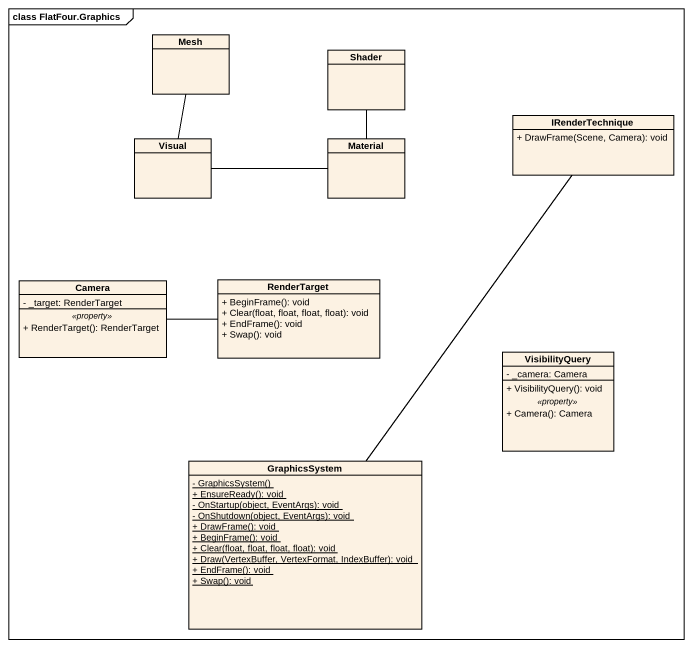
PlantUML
@startuml
mainframe class FlatFour.Graphics
hide circle
hide empty members
skinparam classAttributeIconSize 0
class Mesh
class Shader
class IRenderTechnique {
  + DrawFrame(Scene, Camera): void
}
class Visual
class Material
class Camera {
  - _target: RenderTarget
  .. <<property>> ..
  + RenderTarget(): RenderTarget
}
class RenderTarget {
  + BeginFrame(): void
  + Clear(float, float, float, float): void
  + EndFrame(): void
  + Swap(): void
}
class VisibilityQuery {
  - _camera: Camera
  --
  + VisibilityQuery(): void
  .. <<property>> ..
  + Camera(): Camera
}
class GraphicsSystem {
  {static} - GraphicsSystem()
  {static} + EnsureReady(): void
  {static} - OnStartup(object, EventArgs): void
  {static} - OnShutdown(object, EventArgs): void
  {static} + DrawFrame(): void
  {static} + BeginFrame(): void
  {static} + Clear(float, float, float, float): void
  {static} + Draw(VertexBuffer, VertexFormat, IndexBuffer): void
  {static} + EndFrame(): void
  {static} + Swap(): void
}
Visual -up- Mesh
Visual -right- Material
Material -up- Shader
Camera -right- RenderTarget
GraphicsSystem -up- IRenderTechnique
@enduml
